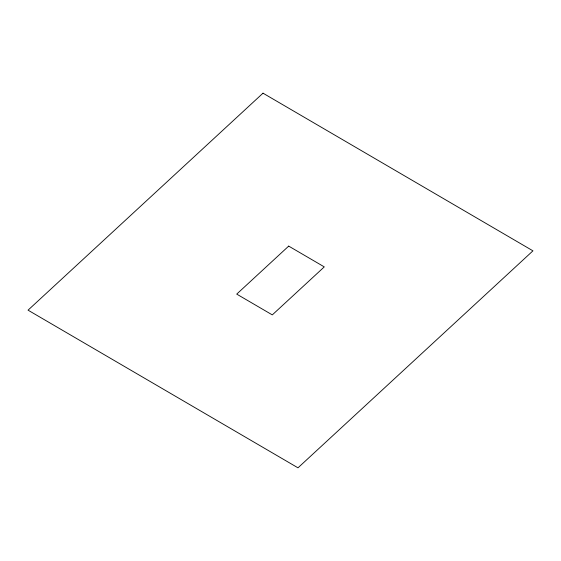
<?xml version="1.0" encoding="UTF-8"?>
<svg xmlns="http://www.w3.org/2000/svg" width="561" height="561" viewBox="0 0 561 561"><rect width="100%" height="100%" fill="white"/><g stroke="black" fill="none" stroke-linecap="round" stroke-linejoin="round"><path stroke-width="0.84" d="M263.011 93.175L28.05 310.163L297.989 467.825L532.95 250.837L263.011 93.175M288.698 246.111L236.721 294.111L272.302 314.889L324.279 266.889L288.698 246.111"/></g></svg>
